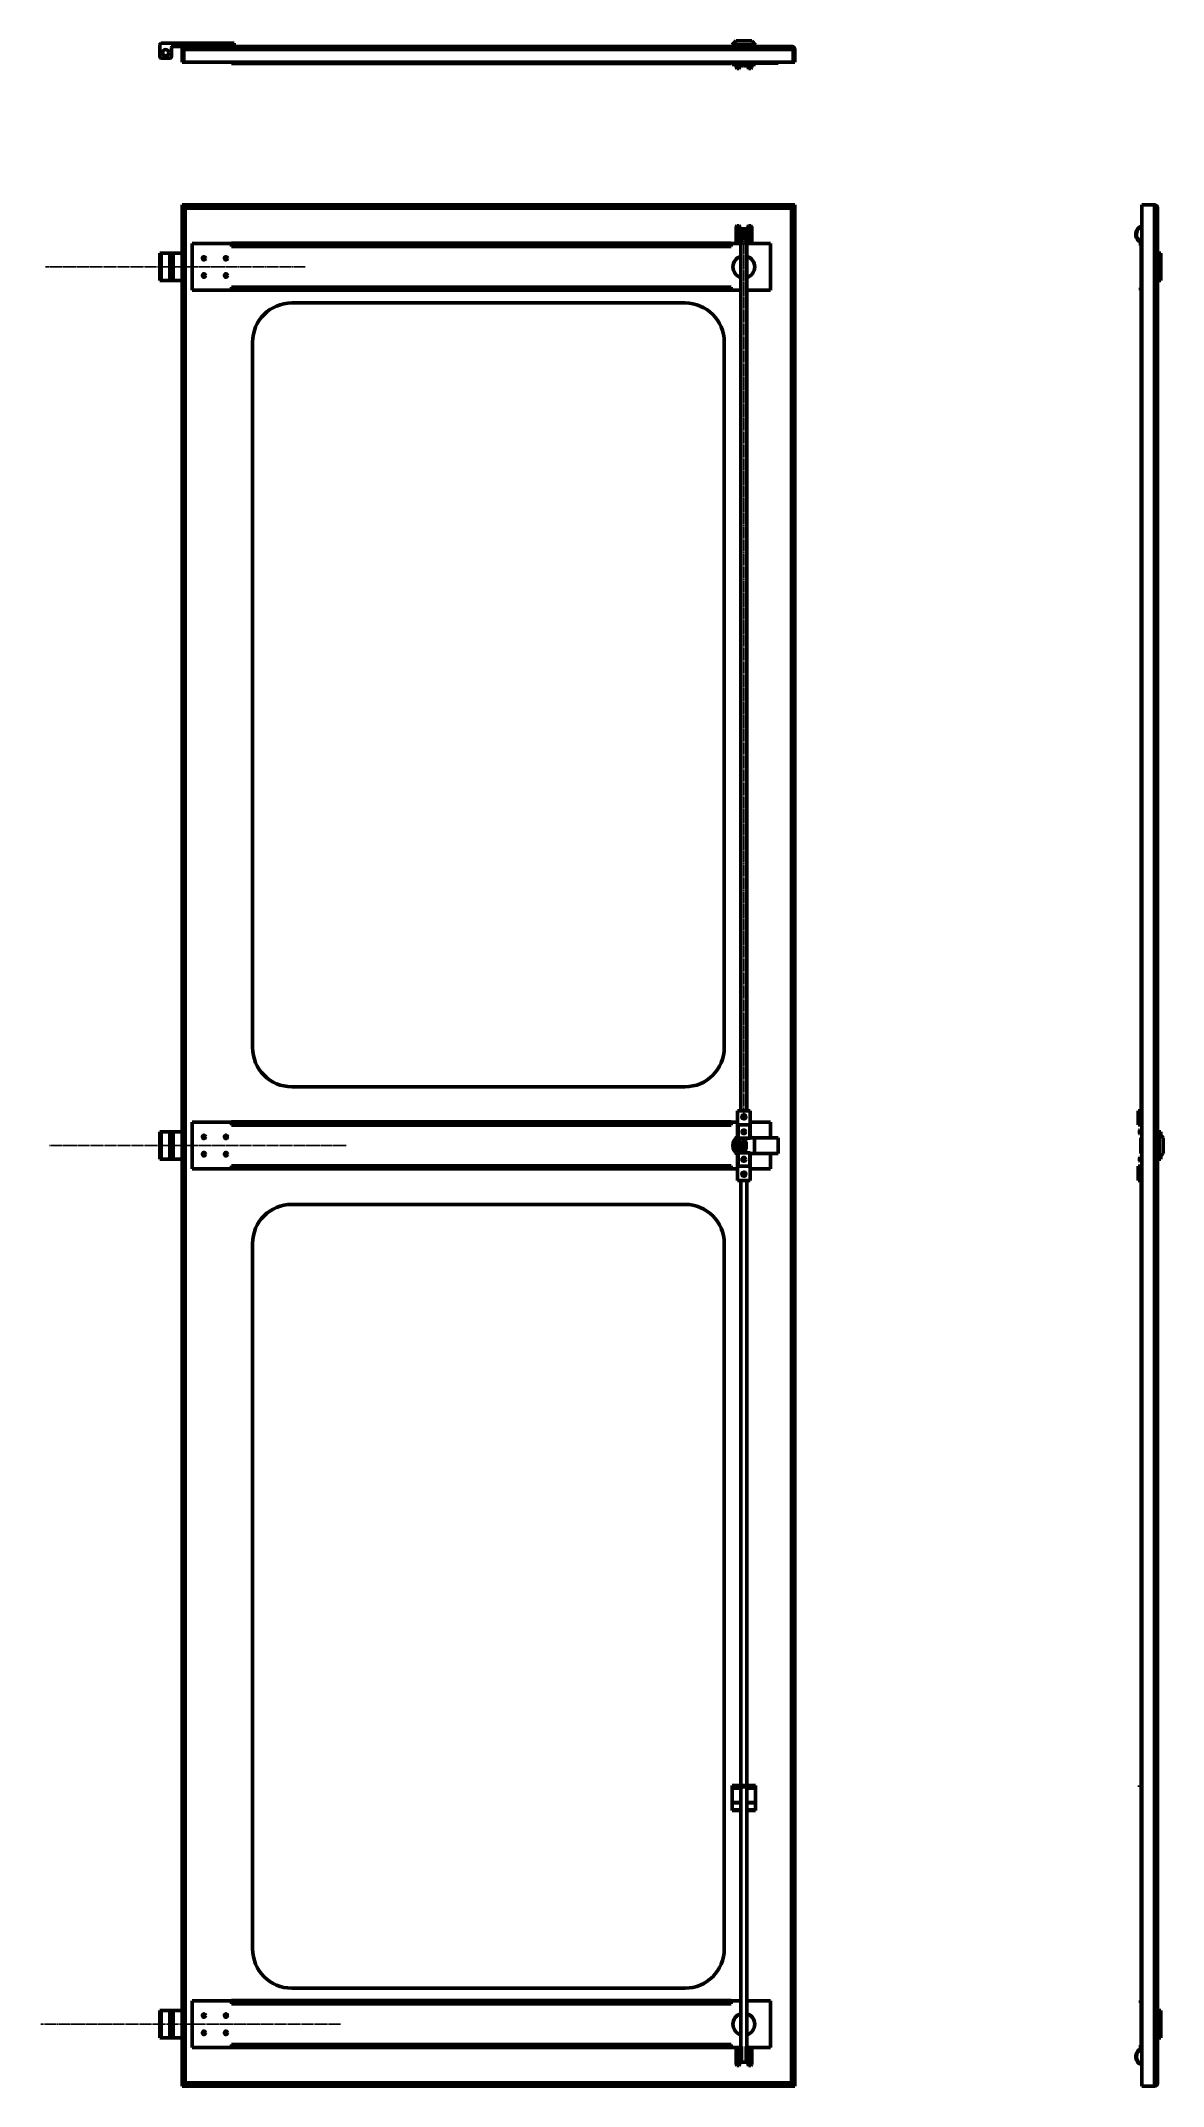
# Model space of a CAD drawing. Header units: millimetres. Extents: x 10100 to 11532, y 17190 to 19799.
import ezdxf

# ---------------------------------------------------------------- set-up
doc = ezdxf.new("R2010")
doc.units = ezdxf.units.MM
doc.linetypes.add('JIS_08_15', pattern=[17.25, 15, -0.75, 0.75, -0.75])
doc.layers.add('中心線', color=4, linetype='JIS_08_15', lineweight=25)
doc.layers.add('外形線', color=7, linetype='Continuous', lineweight=50)

msp = doc.modelspace()

# ---------------------------------------------------------------- linework, layer by layer
at = {"layer": '中心線'}
for p, q in [((10996.9, 19559.3), (10996.9, 18423.8)), ((10437, 19510.8), (10105.8, 19510.8)), ((10489.2, 18389.8), (10110.9, 18389.8)), ((10482.1, 17268.8), (10099.7, 17268.8))]:
    msp.add_line(p, q, dxfattribs=at)
at = {"layer": '外形線'}
for p, q in [((10251.4, 19779.1), (10251.4, 19794.1)), ((10253.4, 19796.1), (10344.4, 19796.1)), ((10266.4, 19790.1), (10266.4, 19779.1)), ((10283.9, 19792.1), (10268.4, 19792.1)), ((10279.9, 19772.1), (10279.9, 19788.1)), ((10281.9, 19788.1), (10279.9, 19788.1)), ((10281.9, 19788.1), (10281.9, 19772.1)), ((10283.9, 19788.1), (10282.1, 19788.1)), ((10282.1, 19788.1), (10282.1, 19772.1)), ((10283.9, 19792.1), (11057.9, 19792.1)), ((10283.9, 19788.1), (10283.9, 19792.1)), ((11057.9, 19788.1), (10283.9, 19788.1)), ((10344.4, 19796.1), (10344.4, 19792.1)), ((10344.4, 19796.1), (10346.4, 19796.1)), ((10346.4, 19792.1), (10346.4, 19796.1)), ((10986.9, 19799.1), (10981.9, 19794.1)), ((10981.9, 19794.1), (10989, 19794.1)), ((10981.9, 19794.1), (10981.9, 19792.1)), ((10986.9, 19799.1), (10991.7, 19799.1)), ((10989, 19794.1), (11011.9, 19794.1)), ((10991.7, 19799.1), (11006.9, 19799.1)), ((11006.9, 19799.1), (11011.9, 19794.1)), ((11011.9, 19794.1), (11011.9, 19792.1)), ((11057.9, 19788.1), (11057.9, 19792.1)), ((11059.7, 19788.1), (11057.9, 19788.1)), ((11059.7, 19772.1), (11059.7, 19788.1)), ((11059.9, 19772.1), (11059.9, 19788.1)), ((11061.9, 19788.1), (11059.9, 19788.1)), ((11061.9, 19788.1), (11061.9, 19772.1)), ((10264.4, 19777.1), (10253.4, 19777.1)), ((10281.9, 19772.1), (10279.9, 19772.1)), ((10282.1, 19772.1), (11059.7, 19772.1)), ((10342.9, 19772.1), (10342.9, 19770.1)), ((10980.9, 19770.1), (10342.9, 19770.1)), ((10980.9, 19770.1), (10980.9, 19772.1)), ((10981.9, 19769.1), (10981.9, 19772.1)), ((10981.9, 19769.1), (10986.9, 19769.1)), ((10986.9, 19765.2), (10986.9, 19772.1)), ((10986.9, 19765.1), (10986.9, 19765.2)), ((10986.9, 19765.1), (10987.9, 19764.1)), ((10987.9, 19772.1), (10987.9, 19764.2)), ((10987.9, 19764.2), (10987.9, 19764.1)), ((10987.9, 19764.1), (10990.9, 19764.1)), ((10990.9, 19764.2), (10990.9, 19772.1)), ((10991.9, 19765.1), (10990.9, 19764.1)), ((10990.9, 19764.1), (10990.9, 19764.2)), ((10991.9, 19772.1), (10991.9, 19765.2)), ((10991.9, 19765.2), (10991.9, 19765.1)), ((11001.9, 19765.2), (11001.9, 19772.1)), ((11001.9, 19765.1), (11001.9, 19765.2)), ((11001.9, 19765.1), (11002.9, 19764.1)), ((11002.9, 19772.1), (11002.9, 19764.2)), ((11002.9, 19764.2), (11002.9, 19764.1)), ((11002.9, 19764.1), (11005.9, 19764.1)), ((11005.9, 19764.2), (11005.9, 19772.1)), ((11006.9, 19765.1), (11005.9, 19764.1)), ((11005.9, 19764.1), (11005.9, 19764.2)), ((11006.9, 19772.1), (11006.9, 19765.2)), ((11006.9, 19769.1), (11011.9, 19769.1)), ((11006.9, 19765.2), (11006.9, 19765.1)), ((11010.4, 19770.6), (11010.4, 19772.1)), ((11040.9, 19770.6), (11010.4, 19770.6)), ((11011.9, 19769.1), (11011.9, 19770.6)), ((11040.9, 19772.1), (11040.9, 19770.6)), ((11061.9, 19772.1), (11059.9, 19772.1)), ((10279.9, 19589.8), (10279.9, 17189.8)), ((10281.9, 19589.8), (10279.9, 19589.8)), ((10281.9, 19589.8), (10281.9, 17189.8)), ((10283.9, 19585.8), (10281.9, 19585.8)), ((10282.1, 19589.8), (10282.1, 19587.8)), ((10282.1, 19589.8), (11059.7, 19589.8)), ((10282.1, 19587.8), (11059.7, 19587.8)), ((10283.9, 19585.8), (10283.9, 19587.8)), ((10283.9, 19585.8), (10283.9, 17193.8)), ((11057.9, 19585.8), (10283.9, 19585.8)), ((11057.9, 19585.8), (11057.9, 19587.8)), ((11057.9, 19585.8), (11057.9, 17193.8)), ((11059.9, 19585.8), (11057.9, 19585.8)), ((11059.7, 19589.8), (11059.7, 19587.8)), ((11059.9, 19589.8), (11059.9, 17189.8)), ((11061.9, 19589.8), (11059.9, 19589.8)), ((11061.9, 19589.8), (11061.9, 17189.8)), ((11505, 19589.8), (11505, 17189.8)), ((11521, 19589.8), (11505, 19589.8)), ((11521, 19589.8), (11521, 19585.8)), ((11521, 19585.8), (11521, 17193.8)), ((11521, 19585.8), (11525, 19585.8)), ((11525, 19585.8), (11525, 17193.8)), ((10986.9, 19562.3), (10987.9, 19563.3)), ((10986.9, 19553.7), (10986.9, 19562.3)), ((10986.9, 19542.3), (10986.9, 19553.7)), ((10987.9, 19563.3), (10987.9, 19553.8)), ((10987.9, 19563.3), (10990.9, 19563.3)), ((10987.9, 19553.8), (10987.9, 19541.3)), ((10990.9, 19553.8), (10990.9, 19563.3)), ((10991.9, 19562.3), (10990.9, 19563.3)), ((10990.9, 19541.3), (10990.9, 19553.8)), ((10991.9, 19562.3), (10991.9, 19553.7)), ((10991.9, 19554.3), (10993.9, 19554.3)), ((10991.9, 19553.7), (10991.9, 19542.3)), ((10991.9, 19550.3), (10993.9, 19550.3)), ((10993.9, 19559.3), (10999.9, 19559.3)), ((10993.9, 19559.3), (10993.9, 19539.3)), ((10999.9, 19539.3), (10999.9, 19559.3)), ((10999.9, 19554.3), (11001.9, 19554.3)), ((10999.9, 19550.3), (11001.9, 19550.3)), ((11001.9, 19562.3), (11002.9, 19563.3)), ((11001.9, 19553.7), (11001.9, 19562.3)), ((11001.9, 19542.3), (11001.9, 19553.7)), ((11002.9, 19563.3), (11002.9, 19553.8)), ((11002.9, 19563.3), (11005.9, 19563.3)), ((11002.9, 19553.8), (11002.9, 19541.3)), ((11005.9, 19553.8), (11005.9, 19563.3)), ((11006.9, 19562.3), (11005.9, 19563.3)), ((11005.9, 19541.3), (11005.9, 19553.8)), ((11006.9, 19562.3), (11006.9, 19553.7)), ((11006.9, 19553.7), (11006.9, 19542.3)), ((10251.4, 19528.3), (10251.4, 19493.3)), ((10251.4, 19528.3), (10253.4, 19528.3)), ((10253.4, 19493.3), (10253.4, 19528.3)), ((10264.4, 19528.3), (10253.4, 19528.3)), ((10264.4, 19528.3), (10264.4, 19493.3)), ((10264.4, 19528.3), (10266.4, 19528.3)), ((10266.4, 19493.3), (10266.4, 19528.3)), ((10268.4, 19528.3), (10266.4, 19528.3)), ((10268.4, 19493.3), (10268.4, 19528.3)), ((10279.9, 19528.3), (10268.4, 19528.3)), ((10292.9, 19481.1), (10292.9, 19540.8)), ((10292.9, 19540.8), (10342.9, 19540.8)), ((10980.9, 19541), (10342.9, 19541)), ((10342.9, 19541), (10342.9, 19538)), ((10980.9, 19538), (10342.9, 19538)), ((10342.9, 19538), (10342.9, 19537)), ((10980.9, 19537), (10342.9, 19537)), ((10980.9, 19538), (10980.9, 19541)), ((10980.9, 19540.8), (10993.9, 19540.8)), ((10980.9, 19537), (10980.9, 19538)), ((10986.9, 19542.3), (10987.9, 19541.3)), ((10987.9, 19541.3), (10990.9, 19541.3)), ((10991.9, 19542.3), (10990.9, 19541.3)), ((10992.9, 19539.3), (10992.9, 18434.3)), ((10992.9, 19539.3), (10993.9, 19539.3)), ((10999.9, 19540.8), (11030.9, 19540.8)), ((10999.9, 19539.3), (11000.9, 19539.3)), ((11000.9, 19539.3), (11000.9, 18434.3)), ((11001.9, 19542.3), (11002.9, 19541.3)), ((11002.9, 19541.3), (11005.9, 19541.3)), ((11006.9, 19542.3), (11005.9, 19541.3)), ((11030.9, 19540.8), (11030.9, 19481.1)), ((11503, 19538), (11503, 19541)), ((11503, 19541), (11504, 19541)), ((11504, 19538), (11503, 19538)), ((11504, 19542.1), (11504, 18434.3)), ((11529, 19528.3), (11525, 19528.3)), ((11525, 19526.3), (11529, 19526.3)), ((11529, 19528.3), (11529, 19526.3)), ((11529, 19526.3), (11529, 19495.3)), ((10253.4, 19493.3), (10251.4, 19493.3)), ((10253.4, 19493.3), (10264.4, 19493.3)), ((10266.4, 19493.3), (10264.4, 19493.3)), ((10266.4, 19493.3), (10268.4, 19493.3)), ((10268.4, 19493.3), (10279.9, 19493.3)), ((11529, 19495.3), (11525, 19495.3)), ((11525, 19493.3), (11529, 19493.3)), ((11529, 19495.3), (11529, 19493.3)), ((10342.9, 19481.1), (10292.9, 19481.1)), ((10980.9, 19485), (10342.9, 19485)), ((10342.9, 19485), (10342.9, 19484)), ((10980.9, 19484), (10342.9, 19484)), ((10342.9, 19484), (10342.9, 19481)), ((10980.9, 19481), (10342.9, 19481)), ((10980.9, 19484), (10980.9, 19485)), ((10980.9, 19481), (10980.9, 19484)), ((10992.9, 19481.1), (10980.9, 19481.1)), ((11030.9, 19481.1), (11000.9, 19481.1)), ((11503, 19481), (11503, 19484)), ((11503, 19484), (11504, 19484)), ((11504, 19481), (11503, 19481)), ((10419.9, 19464.8), (10921.9, 19464.8)), ((10369.9, 18514.8), (10369.9, 19414.8)), ((10971.9, 19414.8), (10971.9, 18514.8)), ((10921.9, 18464.8), (10419.9, 18464.8)), ((10988.9, 18434.3), (10996.9, 18434.3)), ((10988.9, 18434.3), (10988.9, 18399.3)), ((10996.9, 18434.3), (11004.9, 18434.3)), ((11004.9, 18434.3), (11004.9, 18399.3)), ((11500, 18434.3), (11505, 18434.3)), ((11500, 18434.3), (11500, 18428.8)), ((11500, 18423.8), (11500, 18416.3)), ((10251.4, 18407.3), (10251.4, 18372.3)), ((10251.4, 18407.3), (10253.4, 18407.3)), ((10253.4, 18372.3), (10253.4, 18407.3)), ((10264.4, 18407.3), (10253.4, 18407.3)), ((10264.4, 18407.3), (10264.4, 18372.3)), ((10264.4, 18407.3), (10266.4, 18407.3)), ((10266.4, 18372.3), (10266.4, 18407.3)), ((10268.4, 18407.3), (10266.4, 18407.3)), ((10268.4, 18372.3), (10268.4, 18407.3)), ((10279.9, 18407.3), (10268.4, 18407.3)), ((10292.9, 18360.1), (10292.9, 18419.8)), ((10292.9, 18419.8), (10342.9, 18419.8)), ((10980.9, 18420), (10342.9, 18420)), ((10342.9, 18420), (10342.9, 18417)), ((10980.9, 18417), (10342.9, 18417)), ((10342.9, 18417), (10342.9, 18416)), ((10980.9, 18416), (10342.9, 18416)), ((10980.9, 18417), (10980.9, 18420)), ((10980.9, 18419.8), (10988.9, 18419.8)), ((10980.9, 18416), (10980.9, 18417)), ((10988.9, 18399.3), (10989.5, 18399.3)), ((10989.5, 18399.3), (10989.5, 18416.3)), ((11004.4, 18416.3), (10989.5, 18416.3)), ((11004.4, 18399.3), (10989.5, 18399.3)), ((10991.1, 18399.3), (10990.4, 18392.3)), ((11004.4, 18416.3), (11004.4, 18399.3)), ((11004.4, 18399.3), (11004.9, 18399.3)), ((11004.9, 18419.8), (11030.9, 18419.8)), ((11010.4, 18399.8), (11004.9, 18399.8)), ((11040.9, 18399.8), (11010.4, 18399.8)), ((11010.4, 18379.8), (11010.4, 18399.8)), ((11030.9, 18419.8), (11030.9, 18399.8)), ((11040.9, 18379.8), (11040.9, 18399.8)), ((11505, 18416.3), (11500, 18416.3)), ((11502, 18409.3), (11502.5, 18409.8)), ((11502, 18407.3), (11502, 18409.3)), ((11502, 18405.3), (11502, 18407.3)), ((11502, 18405.3), (11502.5, 18404.8)), ((11502.5, 18409.8), (11502.5, 18407.3)), ((11503.9, 18409.8), (11502.5, 18409.8)), ((11502.5, 18407.3), (11502.5, 18404.8)), ((11503.9, 18404.8), (11502.5, 18404.8)), ((11503.5, 18379.8), (11503.5, 18399.8)), ((11505, 18399.8), (11503.5, 18399.8)), ((11503.9, 18409.8), (11503.9, 18407.3)), ((11504.8, 18409.3), (11503.9, 18409.3)), ((11503.9, 18407.3), (11503.9, 18404.8)), ((11504.8, 18405.3), (11503.9, 18405.3)), ((11504.8, 18407.3), (11504.8, 18409.8)), ((11505, 18409.8), (11504.8, 18409.8)), ((11504.8, 18404.8), (11504.8, 18407.3)), ((11505, 18404.8), (11504.8, 18404.8)), ((11529, 18407.3), (11525, 18407.3)), ((11525, 18405.3), (11529, 18405.3)), ((11527, 18404.8), (11525, 18404.8)), ((11527, 18404.8), (11527, 18374.8)), ((11532, 18399.8), (11527, 18404.8)), ((11529, 18407.3), (11529, 18405.3)), ((11529, 18405.3), (11529, 18402.8)), ((11532, 18399.8), (11532, 18379.8)), ((10253.4, 18372.3), (10251.4, 18372.3)), ((10253.4, 18372.3), (10264.4, 18372.3)), ((10266.4, 18372.3), (10264.4, 18372.3)), ((10266.4, 18372.3), (10268.4, 18372.3)), ((10268.4, 18372.3), (10279.9, 18372.3)), ((10989.5, 18380.3), (10988.9, 18380.3)), ((10988.9, 18345.3), (10988.9, 18380.3)), ((10989.5, 18363.3), (10989.5, 18380.3)), ((10989.5, 18380.3), (11004.4, 18380.3)), ((10990.4, 18387.3), (10990.4, 18392.3)), ((10990.4, 18387.3), (10991.1, 18380.3)), ((10993.9, 18386.8), (10993.9, 18392.8)), ((10993.9, 18389.8), (10993.9, 18392.8)), ((10993.9, 18386.8), (10993.9, 18389.8)), ((10999.9, 18392.8), (10999.9, 18386.8)), ((10999.9, 18392.8), (10999.9, 18389.8)), ((10999.9, 18389.8), (10999.9, 18386.8)), ((11004.9, 18380.3), (11004.4, 18380.3)), ((11004.4, 18380.3), (11004.4, 18363.3)), ((11004.9, 18345.3), (11004.9, 18380.3)), ((11004.9, 18379.8), (11010.4, 18379.8)), ((11010.4, 18379.8), (11040.9, 18379.8)), ((11030.9, 18379.8), (11030.9, 18360.1)), ((11502, 18374.3), (11502.5, 18374.8)), ((11502, 18370.3), (11502, 18374.3)), ((11502, 18370.3), (11502.5, 18369.8)), ((11502.5, 18374.8), (11502.5, 18369.8)), ((11503.9, 18374.8), (11502.5, 18374.8)), ((11503.9, 18369.8), (11502.5, 18369.8)), ((11503.5, 18379.8), (11505, 18379.8)), ((11503.9, 18374.8), (11503.9, 18369.8)), ((11504.8, 18374.3), (11503.9, 18374.3)), ((11504.8, 18370.3), (11503.9, 18370.3)), ((11504.8, 18369.8), (11504.8, 18374.8)), ((11505, 18374.8), (11504.8, 18374.8)), ((11505, 18369.8), (11504.8, 18369.8)), ((11527, 18374.8), (11525, 18374.8)), ((11529, 18374.3), (11525, 18374.3)), ((11525, 18372.3), (11529, 18372.3)), ((11532, 18379.8), (11527, 18374.8)), ((11529, 18376.8), (11529, 18374.3)), ((11529, 18374.3), (11529, 18372.3)), ((10342.9, 18360.1), (10292.9, 18360.1)), ((10980.9, 18364), (10342.9, 18364)), ((10342.9, 18364), (10342.9, 18363)), ((10980.9, 18363), (10342.9, 18363)), ((10342.9, 18363), (10342.9, 18360)), ((10980.9, 18360), (10342.9, 18360)), ((10980.9, 18363), (10980.9, 18364)), ((10980.9, 18360), (10980.9, 18363)), ((10988.9, 18360.1), (10980.9, 18360.1)), ((10996.9, 18345.3), (10988.9, 18345.3)), ((10989.5, 18363.3), (11004.4, 18363.3)), ((10992.9, 17573.5), (10992.9, 18345.3)), ((11004.9, 18345.3), (10996.9, 18345.3)), ((11000.9, 17573.5), (11000.9, 18345.3)), ((11030.9, 18360.1), (11004.9, 18360.1)), ((11500, 18355.8), (11500, 18363.3)), ((11500, 18363.3), (11505, 18363.3)), ((11500, 18345.3), (11500, 18350.8)), ((11505, 18345.3), (11500, 18345.3)), ((11504, 17573.5), (11504, 18345.3)), ((10419.9, 18314.8), (10921.9, 18314.8)), ((10369.9, 17364.8), (10369.9, 18264.8)), ((10971.9, 18264.8), (10971.9, 17364.8)), ((10981.9, 17573.5), (11011.9, 17573.5)), ((10981.9, 17571.5), (10981.9, 17573.5)), ((10981.9, 17571.5), (11011.9, 17571.5)), ((10981.9, 17571.5), (10981.9, 17570)), ((10981.9, 17551.7), (10981.9, 17570)), ((10992.9, 17570), (10981.9, 17570)), ((10992.9, 17240.3), (10992.9, 17571.5)), ((11000.9, 17240.3), (11000.9, 17571.5)), ((11011.9, 17570), (11000.9, 17570)), ((11011.9, 17571.5), (11011.9, 17573.5)), ((11011.9, 17571.5), (11011.9, 17570)), ((11011.9, 17551.7), (11011.9, 17570)), ((11502, 17573.5), (11505, 17573.5)), ((11502, 17571.5), (11502, 17573.5)), ((11505, 17571.5), (11502, 17571.5)), ((11504, 17237.6), (11504, 17571.5)), ((10981.9, 17551.7), (10992.9, 17551.7)), ((10981.9, 17551.7), (10981.9, 17551.2)), ((10981.9, 17542.5), (10981.9, 17551.2)), ((10992.9, 17551.2), (10981.9, 17551.2)), ((10981.9, 17542.5), (10992.9, 17542.5)), ((10981.9, 17542.5), (10981.9, 17541.5)), ((10981.9, 17541.5), (10992.9, 17541.5)), ((11000.9, 17551.7), (11011.9, 17551.7)), ((11011.9, 17551.2), (11000.9, 17551.2)), ((11000.9, 17542.5), (11011.9, 17542.5)), ((11000.9, 17541.5), (11011.9, 17541.5)), ((11011.9, 17551.7), (11011.9, 17551.2)), ((11011.9, 17542.5), (11011.9, 17551.2)), ((11011.9, 17541.5), (11011.9, 17542.5)), ((10921.9, 17314.8), (10419.9, 17314.8)), ((10251.4, 17286.3), (10251.4, 17251.3)), ((10251.4, 17286.3), (10253.4, 17286.3)), ((10253.4, 17251.3), (10253.4, 17286.3)), ((10264.4, 17286.3), (10253.4, 17286.3)), ((10264.4, 17286.3), (10264.4, 17251.3)), ((10264.4, 17286.3), (10266.4, 17286.3)), ((10266.4, 17251.3), (10266.4, 17286.3)), ((10268.4, 17286.3), (10266.4, 17286.3)), ((10268.4, 17251.3), (10268.4, 17286.3)), ((10279.9, 17286.3), (10268.4, 17286.3)), ((10292.9, 17239.1), (10292.9, 17298.8)), ((10292.9, 17298.8), (10342.9, 17298.8)), ((10980.9, 17299), (10342.9, 17299)), ((10342.9, 17299), (10342.9, 17296)), ((10980.9, 17296), (10342.9, 17296)), ((10342.9, 17296), (10342.9, 17295)), ((10980.9, 17295), (10342.9, 17295)), ((10980.9, 17296), (10980.9, 17299)), ((10980.9, 17298.8), (10992.9, 17298.8)), ((10980.9, 17295), (10980.9, 17296)), ((11000.9, 17298.8), (11030.9, 17298.8)), ((11030.9, 17298.8), (11030.9, 17239.1)), ((11503, 17296), (11503, 17299)), ((11503, 17299), (11504, 17299)), ((11504, 17296), (11503, 17296)), ((11529, 17286.3), (11525, 17286.3)), ((11525, 17284.3), (11529, 17284.3)), ((11529, 17286.3), (11529, 17284.3)), ((11529, 17284.3), (11529, 17253.3)), ((10253.4, 17251.3), (10251.4, 17251.3)), ((10253.4, 17251.3), (10264.4, 17251.3)), ((10266.4, 17251.3), (10264.4, 17251.3)), ((10266.4, 17251.3), (10268.4, 17251.3)), ((10268.4, 17251.3), (10279.9, 17251.3)), ((11529, 17253.3), (11525, 17253.3)), ((11525, 17251.3), (11529, 17251.3)), ((11529, 17253.3), (11529, 17251.3)), ((10342.9, 17239.1), (10292.9, 17239.1)), ((10980.9, 17243), (10342.9, 17243)), ((10342.9, 17243), (10342.9, 17242)), ((10980.9, 17242), (10342.9, 17242)), ((10342.9, 17242), (10342.9, 17239)), ((10980.9, 17239), (10342.9, 17239)), ((10980.9, 17242), (10980.9, 17243)), ((10980.9, 17239), (10980.9, 17242)), ((10993.9, 17239.1), (10980.9, 17239.1)), ((10986.9, 17237.3), (10987.9, 17238.3)), ((10986.9, 17217.3), (10986.9, 17237.3)), ((10987.9, 17238.3), (10987.9, 17216.3)), ((10987.9, 17238.3), (10990.9, 17238.3)), ((10990.9, 17216.3), (10990.9, 17238.3)), ((10991.9, 17237.3), (10990.9, 17238.3)), ((10991.9, 17237.3), (10991.9, 17217.3)), ((10991.9, 17229.3), (10993.9, 17229.3)), ((10991.9, 17225.3), (10993.9, 17225.3)), ((10993.9, 17240.3), (10992.9, 17240.3)), ((10993.9, 17240.3), (10993.9, 17220.3)), ((11000.9, 17240.3), (10999.9, 17240.3)), ((10999.9, 17220.3), (10999.9, 17240.3)), ((11030.9, 17239.1), (10999.9, 17239.1)), ((10999.9, 17229.3), (11001.9, 17229.3)), ((10999.9, 17225.3), (11001.9, 17225.3)), ((11001.9, 17237.3), (11002.9, 17238.3)), ((11001.9, 17217.3), (11001.9, 17237.3)), ((11002.9, 17238.3), (11002.9, 17216.3)), ((11002.9, 17238.3), (11005.9, 17238.3)), ((11005.9, 17216.3), (11005.9, 17238.3)), ((11006.9, 17237.3), (11005.9, 17238.3)), ((11006.9, 17237.3), (11006.9, 17217.3)), ((11503, 17239), (11503, 17242)), ((11503, 17242), (11504, 17242)), ((11504, 17239), (11503, 17239)), ((10986.9, 17217.3), (10987.9, 17216.3)), ((10987.9, 17216.3), (10990.9, 17216.3)), ((10991.9, 17217.3), (10990.9, 17216.3)), ((10999.9, 17220.3), (10993.9, 17220.3)), ((11001.9, 17217.3), (11002.9, 17216.3)), ((11002.9, 17216.3), (11005.9, 17216.3)), ((11006.9, 17217.3), (11005.9, 17216.3)), ((10279.9, 17189.8), (10281.9, 17189.8)), ((10281.9, 17193.8), (10283.9, 17193.8)), ((10282.1, 17189.8), (10282.1, 17191.8)), ((11059.7, 17191.8), (10282.1, 17191.8)), ((11059.7, 17189.8), (10282.1, 17189.8)), ((10283.9, 17193.8), (11057.9, 17193.8)), ((10283.9, 17193.8), (10283.9, 17191.8)), ((11057.9, 17193.8), (11057.9, 17191.8)), ((11057.9, 17193.8), (11059.9, 17193.8)), ((11059.7, 17189.8), (11059.7, 17191.8)), ((11059.9, 17189.8), (11061.9, 17189.8)), ((11505, 17189.8), (11521, 17189.8)), ((11521, 17193.8), (11521, 17189.8)), ((11525, 17193.8), (11521, 17193.8))]:
    msp.add_line(p, q, dxfattribs=at).dxf.unprotected_set("ltscale", 0)
for points in [[(10999.4, 18426.3), (10999.4, 18425.7), (10999.1, 18425.1), (10998.7, 18424.6), (10998.2, 18424.2), (10997.6, 18423.9), (10996.9, 18423.8), (10996.3, 18423.9), (10995.7, 18424.2), (10995.2, 18424.6), (10994.8, 18425.1), (10994.5, 18425.7), (10994.4, 18426.3), (10994.5, 18427), (10994.8, 18427.6), (10995.2, 18428.1), (10995.7, 18428.5), (10996.3, 18428.8), (10996.9, 18428.8), (10997.6, 18428.8), (10998.2, 18428.5), (10998.7, 18428.1), (10999.1, 18427.6), (10999.4, 18427), (10999.4, 18426.3)], [(11500, 18428.8), (11500, 18428.8), (11500, 18428.8), (11500, 18428.8), (11500.1, 18428.8), (11500.1, 18428.7), (11500.1, 18428.6), (11500.1, 18428.6), (11500.1, 18428.5), (11500.2, 18428.4), (11500.2, 18428.3), (11500.2, 18428.2), (11500.2, 18428.1), (11500.3, 18428), (11500.3, 18427.9), (11500.3, 18427.7), (11500.3, 18427.6), (11500.3, 18427.4), (11500.4, 18427.3), (11500.4, 18427.1), (11500.4, 18427), (11500.4, 18426.8), (11500.4, 18426.7), (11500.4, 18426.5), (11500.4, 18426.3)], [(11500.4, 18426.3), (11500.4, 18426.2), (11500.4, 18426), (11500.4, 18425.9), (11500.4, 18425.7), (11500.4, 18425.5), (11500.4, 18425.4), (11500.3, 18425.2), (11500.3, 18425.1), (11500.3, 18424.9), (11500.3, 18424.8), (11500.3, 18424.7), (11500.2, 18424.6), (11500.2, 18424.5), (11500.2, 18424.4), (11500.2, 18424.3), (11500.1, 18424.2), (11500.1, 18424.1), (11500.1, 18424), (11500.1, 18424), (11500.1, 18423.9), (11500, 18423.9), (11500, 18423.9), (11500, 18423.8), (11500, 18423.8)], [(10994.4, 18353.3), (10994.5, 18354), (10994.8, 18354.6), (10995.2, 18355.1), (10995.7, 18355.5), (10996.3, 18355.8), (10996.9, 18355.8), (10997.6, 18355.8), (10998.2, 18355.5), (10998.7, 18355.1), (10999.1, 18354.6), (10999.4, 18354), (10999.4, 18353.3), (10999.4, 18352.7), (10999.1, 18352.1), (10998.7, 18351.6), (10998.2, 18351.2), (10997.6, 18350.9), (10996.9, 18350.8), (10996.3, 18350.9), (10995.7, 18351.2), (10995.2, 18351.6), (10994.8, 18352.1), (10994.5, 18352.7), (10994.4, 18353.3)], [(11500, 18355.8), (11500, 18355.8), (11500.1, 18355.8), (11500.1, 18355.6), (11500.1, 18355.5), (11500.2, 18355.3), (11500.2, 18355.1), (11500.3, 18354.9), (11500.3, 18354.6), (11500.4, 18354.3), (11500.4, 18354), (11500.4, 18353.7), (11500.4, 18353.3), (11500.4, 18353), (11500.4, 18352.7), (11500.4, 18352.4), (11500.3, 18352.1), (11500.3, 18351.8), (11500.2, 18351.6), (11500.2, 18351.4), (11500.1, 18351.2), (11500.1, 18351), (11500.1, 18350.9), (11500, 18350.9), (11500, 18350.8)]]:
    msp.add_lwpolyline(points, dxfattribs=at).dxf.unprotected_set("ltscale", 0)
for centre, radius in [((10258.9, 19784.1), 4), ((10307.9, 19521.8), 2.25), ((10335.9, 19521.8), 2.25), ((10307.9, 19499.8), 2.25), ((10335.9, 19499.8), 2.25), ((10307.9, 18400.8), 2.25), ((10335.9, 18400.8), 2.25), ((10996.9, 18407.3), 2.5), ((10996.9, 18407.3), 2), ((10307.9, 18378.8), 2.25), ((10335.9, 18378.8), 2.25), ((10996.9, 18389.8), 3), ((10996.9, 18389.8), 2.5), ((10996.9, 18372.3), 2.5), ((10996.9, 18372.3), 2), ((10307.9, 17279.8), 2.25), ((10335.9, 17279.8), 2.25), ((10307.9, 17257.8), 2.25), ((10335.9, 17257.8), 2.25)]:
    msp.add_circle(centre, radius, dxfattribs=at).dxf.unprotected_set("ltscale", 0)
for centre, radius, start, end in [((10253.4, 19794.1), 2, 90, 180), ((10253.4, 19779.1), 2, 180, 270), ((10264.4, 19779.1), 2, 270, 0), ((10268.4, 19790.1), 2, 90, 180), ((10283.9, 19788.1), 4, 90, 180), ((10283.9, 19788.1), 2, 90, 180), ((11057.9, 19788.1), 4, 0, 90), ((11057.9, 19788.1), 2, 0, 90), ((10996.9, 19775.1), 8, 231.3178, 270), ((10996.9, 19775.1), 4, 228.5904, 311.4096), ((10996.9, 19775.1), 8, 270, 308.6822), ((11521, 19585.8), 4, 0, 90), ((11521, 19585.8), 2, 0, 90), ((11508, 19552.3), 11, 172.1033, 254.1734), ((11508, 19552.3), 11, 105.8266, 172.1033), ((11508, 19552.3), 10, 172.1033, 252.5424), ((11508, 19552.3), 10, 107.4576, 172.1033), ((10996.9, 19510.8), 14, 106.6015, 253.3985), ((10996.9, 19510.8), 14, 286.6015, 73.3985), ((10419.9, 19414.8), 50, 90, 180), ((10921.9, 19414.8), 50, 0, 90), ((10419.9, 18514.8), 50, 180, 270), ((10921.9, 18514.8), 50, 270, 0), ((10335.6, 18400.8), 2.25, 274.4254, 85.5746), ((10996.9, 18389.8), 14, 124.8499, 235.1501), ((10996.9, 18389.8), 13, 127.9799, 232.0201), ((10996.9, 18389.8), 12.5, 129.7918, 230.2082), ((10996.9, 18389.8), 8.5, 136.4914, 223.5086), ((10996.9, 18392.8), 3, 0, 180), ((10996.9, 18392.8), 3, 0, 180), ((10996.9, 18389.8), 14, 45.5847, 55.1501), ((10996.9, 18389.8), 13, 50.2849, 52.0201), ((10996.9, 18389.8), 8, 141.3834, 218.6166), ((10996.9, 18386.8), 3, 180, 0), ((10996.9, 18386.8), 3, 180, 0), ((10996.9, 18389.8), 13, 307.9799, 309.7151), ((10996.9, 18389.8), 14, 304.8499, 314.4153), ((10419.9, 18264.8), 50, 90, 180), ((10921.9, 18264.8), 50, 0, 90), ((10419.9, 17364.8), 50, 180, 270), ((10921.9, 17364.8), 50, 270, 0), ((10335.6, 17279.8), 2.25, 274.4254, 85.5746), ((10996.9, 17268.8), 14, 106.6015, 253.3985), ((10996.9, 17268.8), 14, 286.6015, 73.3985), ((11508, 17227.3), 11, 105.8266, 254.1734), ((11508, 17227.3), 10, 107.4576, 252.5424), ((11521, 17193.8), 4, 270, 0), ((11521, 17193.8), 2, 270, 0)]:
    msp.add_arc(centre, radius, start, end, dxfattribs=at).dxf.unprotected_set("ltscale", 0)

doc.saveas('drawing.dxf')
